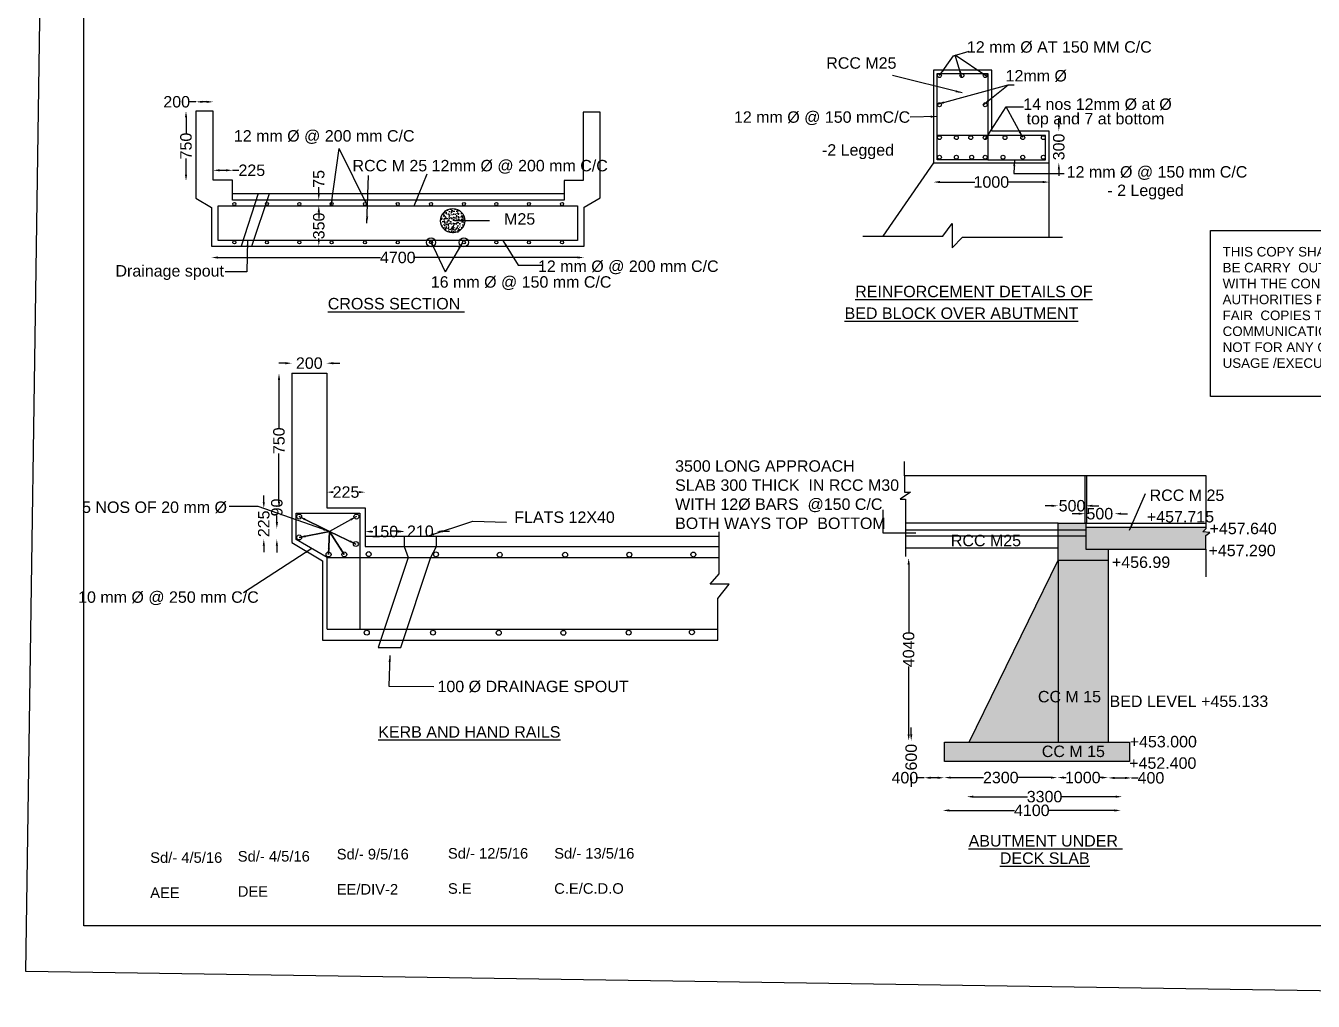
# Model space of a CAD drawing. Header units: millimetres. Extents: x -53176031 to -53149674, y 22132639 to 22152124.
# Drawn here: x -53176031 to -53159165, y 22132639 to 22145416 of the extents above; entities that cross this region are included whole.
import ezdxf

# ---------------------------------------------------------------- set-up
doc = ezdxf.new("R2010")
doc.units = ezdxf.units.MM
doc.header["$MEASUREMENT"] = 0
for name, color, linetype in [('DIMENSION', 7, 'Continuous'), ('DRAWING', 2, 'Continuous'), ('REF', 22, 'Continuous'), ('TEXT', 7, 'Continuous')]:
    doc.layers.add(name, color=color, linetype=linetype)
doc.styles.get("Standard").update_dxf_attribs({"font": 'arial.ttf', "height": 150})
doc.dimstyles.get("Standard").update_dxf_attribs({"dimtxt": 85, "dimasz": 85, "dimexe": 0.18, "dimexo": 0.0625, "dimgap": 0.09, "dimtad": 0, "dimdec": 0, "dimzin": 0, "dimdsep": 46, "dimtxsty": 'Standard', "dimcen": 0.09, "dimse1": 1, "dimse2": 1, "dimadec": 0, "dimazin": 0, "dimtfac": 1, "dimtdec": 0, "dimtofl": 0, "dimtmove": 0, "dimatfit": 3, "dimfxl": 1, "dimtolj": 1, "dimtzin": 0, "dimarcsym": 0})
picture_1 = doc.add_image_def('image1.jpg', size_in_pixel=(8386, 6142))

# ---------------------------------------------------------------- blocks, each defined once
blk = doc.blocks.new('*D57')
at = {"layer": 'Defpoints', "color": 0}
for p in [(-53162624, 22144036), (-53162624, 22143620), (-53162498, 22143620)]:
    blk.add_point(p, dxfattribs=at)
at = {"layer": 'DIMENSION', "color": 0, "lineweight": -2}
for p, q in [((-53162498, 22144122), (-53162498, 22144206)), ((-53162498, 22143534), (-53162498, 22143450))]:
    blk.add_line(p, q, dxfattribs=at)
at = {"layer": 'DIMENSION', "color": 0}
for points in [[(-53162512, 22144122), (-53162483, 22144122), (-53162498, 22144036)], [(-53162512, 22143534), (-53162483, 22143534), (-53162498, 22143620)]]:
    blk.add_solid(points, dxfattribs=at)
at = {"layer": 'DIMENSION', "color": 0, "insert": (-53162498, 22143828), "char_height": 150, "attachment_point": 5, "rotation": 90}
blk.add_mtext('\\A1;300', dxfattribs=at)
blk = doc.blocks.new('*D58')
at = {"layer": 'Defpoints', "color": 0}
for p in [(-53164140, 22143620), (-53162624, 22143620), (-53164140, 22143368)]:
    blk.add_point(p, dxfattribs=at)
at = {"layer": 'DIMENSION', "color": 0, "lineweight": -2}
for p, q in [((-53164055, 22143368), (-53163599, 22143368)), ((-53162709, 22143368), (-53163165, 22143368))]:
    blk.add_line(p, q, dxfattribs=at)
at = {"layer": 'DIMENSION', "color": 0}
for points in [[(-53164055, 22143383), (-53164055, 22143354), (-53164140, 22143368)], [(-53162709, 22143383), (-53162709, 22143354), (-53162624, 22143368)]]:
    blk.add_solid(points, dxfattribs=at)
at = {"layer": 'DIMENSION', "color": 0, "insert": (-53163382, 22143368), "char_height": 150, "attachment_point": 5}
blk.add_mtext('\\A1;1000', dxfattribs=at)
blk = doc.blocks.new('*D59')
at = {"layer": 'Defpoints', "color": 0}
for p in [(-53173802, 22144419), (-53173802, 22144298), (-53173576, 22144298)]:
    blk.add_point(p, dxfattribs=at)
at = {"layer": 'DIMENSION', "color": 0, "lineweight": -2}
for p, q in [((-53173802, 22144419), (-53173887, 22144419)), ((-53173660, 22144419), (-53173717, 22144419))]:
    blk.add_line(p, q, dxfattribs=at)
at = {"layer": 'DIMENSION', "color": 0}
for points in [[(-53173717, 22144433), (-53173717, 22144405), (-53173802, 22144419)], [(-53173660, 22144433), (-53173660, 22144405), (-53173576, 22144419)]]:
    blk.add_solid(points, dxfattribs=at)
at = {"layer": 'DIMENSION', "color": 0, "insert": (-53174054, 22144419), "char_height": 150, "attachment_point": 5}
blk.add_mtext('\\A1;200', dxfattribs=at)
blk = doc.blocks.new('*D60')
at = {"layer": 'Defpoints', "color": 0}
for p in [(-53173808, 22144298), (-53173932, 22143382), (-53173802, 22143382)]:
    blk.add_point(p, dxfattribs=at)
at = {"layer": 'DIMENSION', "color": 0, "lineweight": -2}
for p, q in [((-53173932, 22144214), (-53173932, 22144005)), ((-53173932, 22143467), (-53173932, 22143675))]:
    blk.add_line(p, q, dxfattribs=at)
at = {"layer": 'DIMENSION', "color": 0}
for points in [[(-53173946, 22144214), (-53173917, 22144214), (-53173932, 22144298)], [(-53173946, 22143467), (-53173917, 22143467), (-53173932, 22143382)]]:
    blk.add_solid(points, dxfattribs=at)
at = {"layer": 'DIMENSION', "color": 0, "insert": (-53173932, 22143840), "char_height": 150, "attachment_point": 5, "rotation": 90}
blk.add_mtext('\\A1;750', dxfattribs=at)
blk = doc.blocks.new('*D61')
at = {"layer": 'Defpoints', "color": 0}
for p in [(-53173322, 22143522), (-53173576, 22143394), (-53173322, 22143394)]:
    blk.add_point(p, dxfattribs=at)
at = {"layer": 'DIMENSION', "color": 0, "lineweight": -2}
for p, q in [((-53173490, 22143522), (-53173408, 22143522)), ((-53173322, 22143522), (-53173238, 22143522))]:
    blk.add_line(p, q, dxfattribs=at)
at = {"layer": 'DIMENSION', "color": 0}
for points in [[(-53173490, 22143537), (-53173490, 22143508), (-53173576, 22143522)], [(-53173408, 22143537), (-53173408, 22143508), (-53173322, 22143522)]]:
    blk.add_solid(points, dxfattribs=at)
at = {"layer": 'DIMENSION', "color": 0, "insert": (-53173070, 22143522), "char_height": 150, "attachment_point": 5}
blk.add_mtext('\\A1;225', dxfattribs=at)
blk = doc.blocks.new('*D62')
at = {"layer": 'Defpoints', "color": 0}
for p in [(-53172193, 22143132), (-53172193, 22143132), (-53172193, 22143059)]:
    blk.add_point(p, dxfattribs=at)
at = {"layer": 'DIMENSION', "color": 0, "lineweight": -2}
for p, q in [((-53172193, 22143218), (-53172193, 22143302)), ((-53172193, 22142974), (-53172193, 22142889))]:
    blk.add_line(p, q, dxfattribs=at)
at = {"layer": 'DIMENSION', "color": 0}
for points in [[(-53172207, 22143218), (-53172178, 22143218), (-53172193, 22143132)], [(-53172207, 22142974), (-53172178, 22142974), (-53172193, 22143059)]]:
    blk.add_solid(points, dxfattribs=at)
at = {"layer": 'DIMENSION', "color": 0, "insert": (-53172193, 22143410), "char_height": 150, "attachment_point": 5, "rotation": 90}
blk.add_mtext('\\A1;75', dxfattribs=at)
blk = doc.blocks.new('*D63')
at = {"layer": 'Defpoints', "color": 0}
for p in [(-53172192, 22143059), (-53172209, 22142528), (-53172192, 22142528)]:
    blk.add_point(p, dxfattribs=at)
at = {"layer": 'DIMENSION', "color": 0, "lineweight": -2}
for p, q in [((-53172192, 22142974), (-53172192, 22142959)), ((-53172192, 22142614), (-53172192, 22142628))]:
    blk.add_line(p, q, dxfattribs=at)
at = {"layer": 'DIMENSION', "color": 0}
for points in [[(-53172206, 22142974), (-53172178, 22142974), (-53172192, 22143059)], [(-53172206, 22142614), (-53172178, 22142614), (-53172192, 22142528)]]:
    blk.add_solid(points, dxfattribs=at)
at = {"layer": 'DIMENSION', "color": 0, "insert": (-53172192, 22142794), "char_height": 150, "attachment_point": 5, "rotation": 90}
blk.add_mtext('\\A1;350', dxfattribs=at)
blk = doc.blocks.new('*D64')
at = {"layer": 'Defpoints', "color": 0}
for p in [(-53173598, 22142528), (-53168718, 22142528), (-53173598, 22142380)]:
    blk.add_point(p, dxfattribs=at)
at = {"layer": 'DIMENSION', "color": 0, "lineweight": -2}
for p, q in [((-53173514, 22142380), (-53171385, 22142380)), ((-53168803, 22142380), (-53170931, 22142380))]:
    blk.add_line(p, q, dxfattribs=at)
at = {"layer": 'DIMENSION', "color": 0}
for points in [[(-53173514, 22142394), (-53173514, 22142366), (-53173598, 22142380)], [(-53168803, 22142394), (-53168803, 22142366), (-53168718, 22142380)]]:
    blk.add_solid(points, dxfattribs=at)
at = {"layer": 'DIMENSION', "color": 0, "insert": (-53171158, 22142380), "char_height": 150, "attachment_point": 5}
blk.add_mtext('\\A1;4700', dxfattribs=at)
blk = doc.blocks.new('*D65')
at = {"layer": 'Defpoints', "color": 0}
for p in [(-53162505, 22139128), (-53162505, 22138899), (-53162145, 22138899)]:
    blk.add_point(p, dxfattribs=at)
at = {"layer": 'DIMENSION', "color": 0, "lineweight": -2}
for p, q in [((-53162590, 22139128), (-53162675, 22139128)), ((-53162060, 22139128), (-53161975, 22139128))]:
    blk.add_line(p, q, dxfattribs=at)
at = {"layer": 'DIMENSION', "color": 0}
for points in [[(-53162590, 22139142), (-53162590, 22139114), (-53162505, 22139128)], [(-53162060, 22139142), (-53162060, 22139114), (-53162145, 22139128)]]:
    blk.add_solid(points, dxfattribs=at)
at = {"layer": 'DIMENSION', "color": 0, "insert": (-53162325, 22139128), "char_height": 150, "attachment_point": 5}
blk.add_mtext('\\A1;500', dxfattribs=at)
blk = doc.blocks.new('*D66')
at = {"layer": 'Defpoints', "color": 0}
for p in [(-53162154, 22138899), (-53161768, 22139024), (-53161768, 22138899)]:
    blk.add_point(p, dxfattribs=at)
at = {"layer": 'DIMENSION', "color": 0, "lineweight": -2}
for p, q in [((-53162240, 22139024), (-53162324, 22139024)), ((-53161682, 22139024), (-53161598, 22139024))]:
    blk.add_line(p, q, dxfattribs=at)
at = {"layer": 'DIMENSION', "color": 0}
for points in [[(-53162240, 22139038), (-53162240, 22139010), (-53162154, 22139024)], [(-53161682, 22139038), (-53161682, 22139010), (-53161768, 22139024)]]:
    blk.add_solid(points, dxfattribs=at)
at = {"layer": 'DIMENSION', "color": 0, "insert": (-53161961, 22139024), "char_height": 150, "attachment_point": 5}
blk.add_mtext('\\A1;500', dxfattribs=at)
blk = doc.blocks.new('*D67')
at = {"layer": 'Defpoints', "color": 0}
for p in [(-53164400, 22138444), (-53164465, 22136052), (-53164432, 22136052)]:
    blk.add_point(p, dxfattribs=at)
at = {"layer": 'DIMENSION', "color": 0, "lineweight": -2}
for p, q in [((-53164465, 22138358), (-53164465, 22137474)), ((-53164465, 22136136), (-53164465, 22137021))]:
    blk.add_line(p, q, dxfattribs=at)
at = {"layer": 'DIMENSION', "color": 0}
for points in [[(-53164479, 22138358), (-53164450, 22138358), (-53164465, 22138444)], [(-53164479, 22136136), (-53164450, 22136136), (-53164465, 22136052)]]:
    blk.add_solid(points, dxfattribs=at)
at = {"layer": 'DIMENSION', "color": 0, "insert": (-53164465, 22137247), "char_height": 150, "attachment_point": 5, "rotation": 90}
blk.add_mtext('\\A1;4040', dxfattribs=at)
blk = doc.blocks.new('*D68')
at = {"layer": 'Defpoints', "color": 0}
for p in [(-53164432, 22136052), (-53164456, 22135618), (-53164432, 22135618)]:
    blk.add_point(p, dxfattribs=at)
at = {"layer": 'DIMENSION', "color": 0, "lineweight": -2}
for p, q in [((-53164432, 22136136), (-53164432, 22136222)), ((-53164432, 22135533), (-53164432, 22135448))]:
    blk.add_line(p, q, dxfattribs=at)
at = {"layer": 'DIMENSION', "color": 0}
for points in [[(-53164446, 22136136), (-53164417, 22136136), (-53164432, 22136052)], [(-53164446, 22135533), (-53164417, 22135533), (-53164432, 22135618)]]:
    blk.add_solid(points, dxfattribs=at)
at = {"layer": 'DIMENSION', "color": 0, "insert": (-53164432, 22135835), "char_height": 150, "attachment_point": 5, "rotation": 90}
blk.add_mtext('\\A1;600', dxfattribs=at)
blk = doc.blocks.new('*D69')
at = {"layer": 'Defpoints', "color": 0}
for p in [(-53164262, 22135566), (-53164262, 22135566), (-53164000, 22135554)]:
    blk.add_point(p, dxfattribs=at)
at = {"layer": 'DIMENSION', "color": 0, "lineweight": -2}
for p, q in [((-53164262, 22135566), (-53164346, 22135566)), ((-53164084, 22135566), (-53164176, 22135566))]:
    blk.add_line(p, q, dxfattribs=at)
at = {"layer": 'DIMENSION', "color": 0}
for points in [[(-53164176, 22135580), (-53164176, 22135551), (-53164262, 22135566)], [(-53164084, 22135580), (-53164084, 22135551), (-53164000, 22135566)]]:
    blk.add_solid(points, dxfattribs=at)
at = {"layer": 'DIMENSION', "color": 0, "insert": (-53164515, 22135566), "char_height": 150, "attachment_point": 5}
blk.add_mtext('\\A1;400', dxfattribs=at)
blk = doc.blocks.new('*D70')
at = {"layer": 'Defpoints', "color": 0}
for p in [(-53164000, 22135566), (-53162517, 22135568), (-53162517, 22135562)]:
    blk.add_point(p, dxfattribs=at)
at = {"layer": 'DIMENSION', "color": 0, "lineweight": -2}
for p, q in [((-53163914, 22135568), (-53163483, 22135568)), ((-53162602, 22135568), (-53163033, 22135568))]:
    blk.add_line(p, q, dxfattribs=at)
at = {"layer": 'DIMENSION', "color": 0}
for points in [[(-53163914, 22135582), (-53163914, 22135554), (-53164000, 22135568)], [(-53162602, 22135582), (-53162602, 22135554), (-53162517, 22135568)]]:
    blk.add_solid(points, dxfattribs=at)
at = {"layer": 'DIMENSION', "color": 0, "insert": (-53163258, 22135568), "char_height": 150, "attachment_point": 5}
blk.add_mtext('\\A1;2300', dxfattribs=at)
blk = doc.blocks.new('*D71')
at = {"layer": 'Defpoints', "color": 0}
for p in [(-53162517, 22135568), (-53161851, 22135568), (-53161851, 22135554)]:
    blk.add_point(p, dxfattribs=at)
at = {"layer": 'DIMENSION', "color": 0, "lineweight": -2}
for p, q in [((-53162432, 22135568), (-53162401, 22135568)), ((-53161936, 22135568), (-53161967, 22135568))]:
    blk.add_line(p, q, dxfattribs=at)
at = {"layer": 'DIMENSION', "color": 0}
for points in [[(-53162432, 22135582), (-53162432, 22135554), (-53162517, 22135568)], [(-53161936, 22135582), (-53161936, 22135554), (-53161851, 22135568)]]:
    blk.add_solid(points, dxfattribs=at)
at = {"layer": 'DIMENSION', "color": 0, "insert": (-53162184, 22135568), "char_height": 150, "attachment_point": 5}
blk.add_mtext('\\A1;1000', dxfattribs=at)
blk = doc.blocks.new('*D72')
at = {"layer": 'Defpoints', "color": 0}
for p in [(-53161851, 22135568), (-53161545, 22135564), (-53161545, 22135564)]:
    blk.add_point(p, dxfattribs=at)
at = {"layer": 'DIMENSION', "color": 0, "lineweight": -2}
for p, q in [((-53161766, 22135564), (-53161630, 22135564)), ((-53161545, 22135564), (-53161460, 22135564))]:
    blk.add_line(p, q, dxfattribs=at)
at = {"layer": 'DIMENSION', "color": 0}
for points in [[(-53161766, 22135578), (-53161766, 22135549), (-53161851, 22135564)], [(-53161630, 22135578), (-53161630, 22135549), (-53161545, 22135564)]]:
    blk.add_solid(points, dxfattribs=at)
at = {"layer": 'DIMENSION', "color": 0, "insert": (-53161291, 22135564), "char_height": 150, "attachment_point": 5}
blk.add_mtext('\\A1;400', dxfattribs=at)
blk = doc.blocks.new('*D73')
at = {"layer": 'Defpoints', "color": 0}
for p in [(-53163702, 22135318), (-53163702, 22135318), (-53161667, 22135342)]:
    blk.add_point(p, dxfattribs=at)
at = {"layer": 'DIMENSION', "color": 0, "lineweight": -2}
for p, q in [((-53163618, 22135318), (-53162909, 22135318)), ((-53161752, 22135318), (-53162461, 22135318))]:
    blk.add_line(p, q, dxfattribs=at)
at = {"layer": 'DIMENSION', "color": 0}
for points in [[(-53163618, 22135332), (-53163618, 22135304), (-53163702, 22135318)], [(-53161752, 22135332), (-53161752, 22135304), (-53161667, 22135318)]]:
    blk.add_solid(points, dxfattribs=at)
at = {"layer": 'DIMENSION', "color": 0, "insert": (-53162685, 22135318), "char_height": 150, "attachment_point": 5}
blk.add_mtext('\\A1;3300', dxfattribs=at)
blk = doc.blocks.new('*D74')
at = {"layer": 'Defpoints', "color": 0}
for p in [(-53164018, 22135138), (-53164018, 22135138), (-53161686, 22135110)]:
    blk.add_point(p, dxfattribs=at)
at = {"layer": 'DIMENSION', "color": 0, "lineweight": -2}
for p, q in [((-53163932, 22135138), (-53163079, 22135138)), ((-53161772, 22135138), (-53162625, 22135138))]:
    blk.add_line(p, q, dxfattribs=at)
at = {"layer": 'DIMENSION', "color": 0}
for points in [[(-53163932, 22135152), (-53163932, 22135123), (-53164018, 22135138)], [(-53161772, 22135152), (-53161772, 22135123), (-53161686, 22135138)]]:
    blk.add_solid(points, dxfattribs=at)
at = {"layer": 'DIMENSION', "color": 0, "insert": (-53162852, 22135138), "char_height": 150, "attachment_point": 5}
blk.add_mtext('\\A1;4100', dxfattribs=at)
blk = doc.blocks.new('*D75')
at = {"layer": 'Defpoints', "color": 0}
for p in [(-53171584, 22138790), (-53171584, 22138730), (-53171072, 22138730)]:
    blk.add_point(p, dxfattribs=at)
at = {"layer": 'DIMENSION', "color": 0, "lineweight": -2}
for p, q in [((-53171498, 22138790), (-53171486, 22138790)), ((-53171158, 22138790), (-53171170, 22138790))]:
    blk.add_line(p, q, dxfattribs=at)
at = {"layer": 'DIMENSION', "color": 0}
for points in [[(-53171498, 22138805), (-53171498, 22138776), (-53171584, 22138790)], [(-53171158, 22138805), (-53171158, 22138776), (-53171072, 22138790)]]:
    blk.add_solid(points, dxfattribs=at)
at = {"layer": 'DIMENSION', "color": 0, "insert": (-53171328, 22138790), "char_height": 150, "attachment_point": 5}
blk.add_mtext('\\A1;150', dxfattribs=at)
blk = doc.blocks.new('*D76')
at = {"layer": 'Defpoints', "color": 0}
for p in [(-53171072, 22138730), (-53170650, 22138794), (-53170650, 22138730)]:
    blk.add_point(p, dxfattribs=at)
at = {"layer": 'DIMENSION', "color": 0, "lineweight": -2}
for p, q in [((-53171158, 22138794), (-53171242, 22138794)), ((-53170566, 22138794), (-53170480, 22138794))]:
    blk.add_line(p, q, dxfattribs=at)
at = {"layer": 'DIMENSION', "color": 0}
for points in [[(-53171158, 22138808), (-53171158, 22138780), (-53171072, 22138794)], [(-53170566, 22138808), (-53170566, 22138780), (-53170650, 22138794)]]:
    blk.add_solid(points, dxfattribs=at)
at = {"layer": 'DIMENSION', "color": 0, "insert": (-53170862, 22138794), "char_height": 150, "attachment_point": 5}
blk.add_mtext('\\A1;210', dxfattribs=at)
blk = doc.blocks.new('*D77')
at = {"layer": 'Defpoints', "color": 0}
for p in [(-53172089, 22139307), (-53172089, 22139100), (-53171584, 22139100)]:
    blk.add_point(p, dxfattribs=at)
at = {"layer": 'DIMENSION', "color": 0, "lineweight": -2}
for p, q in [((-53172004, 22139307), (-53172004, 22139307)), ((-53171668, 22139307), (-53171669, 22139307))]:
    blk.add_line(p, q, dxfattribs=at)
at = {"layer": 'DIMENSION', "color": 0}
for points in [[(-53172004, 22139321), (-53172004, 22139293), (-53172089, 22139307)], [(-53171668, 22139321), (-53171668, 22139293), (-53171584, 22139307)]]:
    blk.add_solid(points, dxfattribs=at)
at = {"layer": 'DIMENSION', "color": 0, "insert": (-53171836, 22139307), "char_height": 150, "attachment_point": 5}
blk.add_mtext('\\A1;225', dxfattribs=at)
blk = doc.blocks.new('*D78')
at = {"layer": 'Defpoints', "color": 0}
for p in [(-53172913, 22139093), (-53172910, 22139093), (-53172923, 22138691)]:
    blk.add_point(p, dxfattribs=at)
at = {"layer": 'DIMENSION', "color": 0, "lineweight": -2}
for p, q in [((-53172913, 22139178), (-53172913, 22139263)), ((-53172913, 22138606), (-53172913, 22138521))]:
    blk.add_line(p, q, dxfattribs=at)
at = {"layer": 'DIMENSION', "color": 0}
for points in [[(-53172927, 22139178), (-53172899, 22139178), (-53172913, 22139093)], [(-53172927, 22138606), (-53172899, 22138606), (-53172913, 22138691)]]:
    blk.add_solid(points, dxfattribs=at)
at = {"layer": 'DIMENSION', "color": 0, "insert": (-53172913, 22138892), "char_height": 150, "attachment_point": 5, "rotation": 90}
blk.add_mtext('\\A1;225', dxfattribs=at)
blk = doc.blocks.new('*D79')
at = {"layer": 'Defpoints', "color": 0}
for p in [(-53172756, 22138829), (-53172742, 22138829), (-53172770, 22138688)]:
    blk.add_point(p, dxfattribs=at)
at = {"layer": 'DIMENSION', "color": 0, "lineweight": -2}
for p, q in [((-53172742, 22138914), (-53172742, 22138999)), ((-53172742, 22138604), (-53172742, 22138518))]:
    blk.add_line(p, q, dxfattribs=at)
at = {"layer": 'DIMENSION', "color": 0}
for points in [[(-53172756, 22138914), (-53172727, 22138914), (-53172742, 22138829)], [(-53172756, 22138604), (-53172727, 22138604), (-53172742, 22138688)]]:
    blk.add_solid(points, dxfattribs=at)
at = {"layer": 'DIMENSION', "color": 0, "insert": (-53172742, 22139106), "char_height": 150, "attachment_point": 5, "rotation": 90}
blk.add_mtext('\\A1;90', dxfattribs=at)
blk = doc.blocks.new('*D80')
at = {"layer": 'Defpoints', "color": 0}
for p in [(-53172739, 22140862), (-53172714, 22140862), (-53172728, 22139099)]:
    blk.add_point(p, dxfattribs=at)
at = {"layer": 'DIMENSION', "color": 0, "lineweight": -2}
for p, q in [((-53172714, 22140776), (-53172714, 22140145)), ((-53172714, 22139184), (-53172714, 22139815))]:
    blk.add_line(p, q, dxfattribs=at)
at = {"layer": 'DIMENSION', "color": 0}
for points in [[(-53172728, 22140776), (-53172699, 22140776), (-53172714, 22140862)], [(-53172728, 22139184), (-53172699, 22139184), (-53172714, 22139099)]]:
    blk.add_solid(points, dxfattribs=at)
at = {"layer": 'DIMENSION', "color": 0, "insert": (-53172714, 22139980), "char_height": 150, "attachment_point": 5, "rotation": 90}
blk.add_mtext('\\A1;750', dxfattribs=at)
blk = doc.blocks.new('*D81')
at = {"layer": 'Defpoints', "color": 0}
for p in [(-53172089, 22140996), (-53172545, 22140866), (-53172089, 22140866)]:
    blk.add_point(p, dxfattribs=at)
at = {"layer": 'DIMENSION', "color": 0, "lineweight": -2}
for p, q in [((-53172630, 22140996), (-53172715, 22140996)), ((-53172004, 22140996), (-53171919, 22140996))]:
    blk.add_line(p, q, dxfattribs=at)
at = {"layer": 'DIMENSION', "color": 0}
for points in [[(-53172630, 22141010), (-53172630, 22140981), (-53172545, 22140996)], [(-53172004, 22141010), (-53172004, 22140981), (-53172089, 22140996)]]:
    blk.add_solid(points, dxfattribs=at)
at = {"layer": 'DIMENSION', "color": 0, "insert": (-53172317, 22140996), "char_height": 150, "attachment_point": 5}
blk.add_mtext('\\A1;200', dxfattribs=at)

msp = doc.modelspace()

# ---------------------------------------------------------------- hatches: boundary and pattern name
at = {"layer": 'DIMENSION'}
h = msp.add_hatch(dxfattribs=at)
h.set_pattern_fill('AR-CONC', color=0, scale=150, style=0)
h.set_pattern_definition([(50, (0, 0), (1075.890274, -94.128202), [112.5, -1237.5]), (355, (0, 0), (-208.127, 1128.2882), [90, -990]), (100.4514, (89.7, -7.8), (867.764073, 1034.159313), [95.610285, -1051.713168]), (46.1842, (0, 300), (1600.861573, -248.27852), [168.75, -1856.25]), (96.6356, (133.4, 279.3), (1401.99406, 1461.176806), [143.41543, -1577.5695]), (351.1842, (0, 300), (1401.99292, 1461.1779), [135, -1485]), (21, (150, 225), (895.360578, -603.928336), [112.5, -1237.5]), (326, (150, 225), (364.972998, 1087.725068), [90, -990]), (71.4514, (224.6, 174.7), (1260.333943, 483.795745), [95.610285, -1051.713168]), (37.5, (0, 0), (18.239783, 499.3407807), [0, -978, 0, -1005, 0, -993.75]), (7.5, (0, 0), (394.604306, 591.617568), [0, -573, 0, -955.5, 0, -378.75]), (327.5, (-334.5, 0), (800.7336543, -33.8323076), [0, -375, 0, -1170, 0, -1552.5]), (317.5, (-484.5, 0), (874.779254, 150.1574735), [0, -487.5, 0, -777, 0, -1102.5])])
h.paths.add_polyline_path([(-53170279.4, 22142862.5, 1), (-53170598.6, 22142862.5, 1)])
h = msp.add_hatch(dxfattribs=at)
h.set_pattern_fill('AR-CONC', color=0, scale=25, style=0)
h.set_pattern_definition([(50, (36828.5, -145), (179.31504565, -15.68803375), [18.75, -206.25]), (355, (36828.5, -145), (-34.6878334, 188.0480334), [15, -165]), (100.4514, (36843.44, -146.3), (144.62734543, 172.3598855), [15.9350475, -175.285528]), (46.1842, (36828.5, -95), (266.81026216, -41.3797536), [28.125, -309.375]), (96.6356, (36850.73, -98.45), (233.6656764, 243.5294677), [23.902572, -262.92825]), (351.1842, (36828.5, -95), (233.6654863, 243.5296502), [22.5, -247.5]), (21, (36853.5, -107.5), (149.22676303, -100.65472267), [18.75, -206.25]), (326, (36853.5, -107.5), (60.828833, 181.28751126), [15, -165]), (71.4514, (36865.94, -115.89), (210.05565715, 80.6326242), [15.9350475, -175.285528]), (37.5, (36828.5, -145), (3.03996383, 83.22346346), [0, -163, 0, -167.5, 0, -165.625]), (7.5, (36828.5, -145), (65.76738436, 98.60292797), [0, -95.5, 0, -159.25, 0, -63.125]), (327.5, (36772.75, -145), (133.45560904, -5.63871793), [0, -62.5, 0, -195, 0, -258.75]), (317.5, (36747.75, -145), (145.79654234, 25.02624558), [0, -81.25, 0, -129.5, 0, -183.75])])
h.paths.add_polyline_path([(-53162505, 22136032), (-53161846, 22136032), (-53161846, 22138414), (-53162505, 22138414)])
h.paths.add_polyline_path([(-53162505, 22138414), (-53163672, 22136032), (-53162505, 22136032)])
h.paths.add_polyline_path([(-53161570.5, 22135778.5), (-53161570.5, 22136032), (-53163997.5, 22136032), (-53163997.5, 22135778.5)])
h.paths.add_polyline_path([(-53161846, 22138414), (-53161846, 22138559), (-53162145.2, 22138559), (-53162145.2, 22138729), (-53162505, 22138729), (-53162505, 22138414)])
h.paths.add_polyline_path([(-53162505, 22138807.5), (-53162505, 22138729), (-53162145.2, 22138729), (-53162145.2, 22138807.5)])
h.paths.add_polyline_path([(-53162505, 22138899), (-53162505, 22138807.5), (-53162145.2, 22138807.5), (-53162145.2, 22138899), (-53162154.5, 22138899)])
h.paths.add_polyline_path([(-53162145.2, 22138559), (-53161846, 22138559), (-53160572, 22138559), (-53160572, 22138740), (-53160518, 22138779), (-53160611, 22138787.5), (-53160566.5, 22138831.5), (-53160566.5, 22138850), (-53162145.2, 22138850)])
at = {"layer": 'REF'}
h = msp.add_hatch(dxfattribs=at)
h.set_pattern_fill('AR-CONC', color=256, scale=12, style=0)
h.set_pattern_definition([(50, (0, 0), (86.07122191, -7.5302562), [9, -99]), (355, (0, 0), (-16.65016003, 90.26305604), [7.2, -79.2]), (100.4514, (7.17, -0.63), (69.4211258, 82.73274505), [7.6488228, -84.13705344]), (46.1842, (0, 24), (128.06892584, -19.86228172), [13.5, -148.5]), (96.6356, (10.67, 22.34), (112.15952467, 116.8941445), [11.47323456, -126.20556]), (351.1842, (0, 24), (112.15943342, 116.8942321), [10.8, -118.8]), (21, (12, 18), (71.62884625, -48.31426688), [9, -99]), (326, (12, 18), (29.19783983, 87.0180054), [7.2, -79.2]), (71.4514, (17.97, 13.97), (100.82671543, 38.7036596), [7.6488228, -84.13705344]), (37.5, (0, 0), (1.459182638, 39.94726246), [0, -78.24, 0, -80.4, 0, -79.5]), (7.5, (0, 0), (31.568344493, 47.329405426), [0, -45.84, 0, -76.44, 0, -30.3]), (327.5, (-26.76, 0), (64.05869234, -2.706584608), [0, -30, 0, -93.6, 0, -124.2]), (317.5, (-38.76, 0), (69.98234032, 12.01259788), [0, -39, 0, -62.16, 0, -88.2])])
edge = h.paths.add_edge_path()
edge.add_arc((-53170439, 22142862.5), 159.6, 0, 360)

# ---------------------------------------------------------------- linework, layer by layer
at = {"layer": 'DIMENSION', "color": 0}
for points in [[(-53150677.1, 22133627.3), (-53175269, 22133627.3), (-53175269, 22151423), (-53150677.1, 22151423)], [(-53164092.5, 22144791.5), (-53163428.5, 22144791.5), (-53163428.5, 22143661.5), (-53164092.5, 22143661.5)], [(-53163428.5, 22143661.5), (-53162672.5, 22143661.5), (-53162672.5, 22143979), (-53163428.5, 22143979)], [(-53173509.5, 22143059), (-53168803, 22143059), (-53168803, 22142605), (-53173509.5, 22142605)], [(-53163997.5, 22136032), (-53161570.5, 22136032), (-53161570.5, 22135778.5), (-53163997.5, 22135778.5)]]:
    msp.add_lwpolyline(points, close=True, dxfattribs=at)
for points in [[(-53162624, 22142646), (-53162624, 22144036.5), (-53163375.5, 22144036.5), (-53163375.5, 22144835.5), (-53164140, 22144835.5), (-53164140, 22143619.5), (-53164804.5, 22142658)], [(-53173598.5, 22143037), (-53173598.5, 22142528.5), (-53168718, 22142528.5), (-53168718, 22143041), (-53168507, 22143163.5), (-53168507, 22144285), (-53168727.5, 22144285), (-53168727.5, 22143388.5), (-53168977, 22143388.5), (-53168977, 22143132.5), (-53173322.5, 22143132.5), (-53173322.5, 22143394), (-53173575.5, 22143394), (-53173575.5, 22144298.5), (-53173802, 22144298.5), (-53173802, 22143159), (-53173598.5, 22143037)], [(-53163188, 22144355), (-53162960, 22144355)], [(-53163428.5, 22143979), (-53164092.5, 22143979)], [(-53164140, 22143619.5), (-53162624, 22143619.5)], [(-53173322.5, 22143220.5), (-53168977, 22143220.5)], [(-53172986.5, 22143220.5), (-53173211, 22142528.5)], [(-53173070, 22142528.5), (-53172840, 22143220.5)], [(-53165067.5, 22142658), (-53164017, 22142658), (-53163894.5, 22142826), (-53163894.5, 22142508.5), (-53163758.5, 22142646), (-53162448, 22142646)], [(-53172545, 22140866.5), (-53172545, 22138647), (-53172145.5, 22138406.5), (-53172145.5, 22137367.5), (-53166967, 22137367.5), (-53166967, 22137915), (-53166817.5, 22138100.5), (-53167064, 22138100.5), (-53166946, 22138235), (-53166946, 22138787.5)], [(-53172545, 22140866.5), (-53172089, 22140866.5), (-53172089, 22139100.5), (-53171583.5, 22139100.5), (-53171583.5, 22138595), (-53166946, 22138595)], [(-53160572, 22138559), (-53160572, 22138740), (-53160518, 22138779), (-53160611, 22138787.5), (-53160566.5, 22138831.5), (-53160566.5, 22139521), (-53164519.5, 22139521), (-53164519.5, 22139709.5)], [(-53164519.5, 22139521), (-53164519.5, 22139308.5), (-53164441.5, 22139308.5), (-53164577, 22139214), (-53164508, 22139214), (-53164508, 22138463.5)], [(-53162505, 22138414), (-53162505, 22138899), (-53162154.5, 22138899), (-53162154.5, 22139521)], [(-53162136, 22139521), (-53162136, 22138899), (-53162154.5, 22138899)], [(-53172988, 22139120), (-53173365, 22139120)], [(-53172083, 22137513), (-53172083, 22138449), (-53172487.5, 22138687.5), (-53172487.5, 22139030), (-53171655, 22139030), (-53171655, 22137513)], [(-53162505, 22138899), (-53164508, 22138899)], [(-53162145.2, 22138899), (-53162145.2, 22138559), (-53161846, 22138559)], [(-53162136, 22138899), (-53160566.5, 22138899)], [(-53171583.5, 22138729.5), (-53166946, 22138729.5)], [(-53171072.5, 22138729.5), (-53171072.5, 22138595), (-53171019.5, 22138451.5), (-53171414.5, 22137272), (-53171119, 22137272), (-53170725, 22138453), (-53170650.5, 22138595), (-53170650.5, 22138729.5)], [(-53162145.2, 22138807.5), (-53164508, 22138807.5)], [(-53162145.2, 22138729), (-53164508, 22138729)], [(-53162145.2, 22138850), (-53160566.5, 22138850)], [(-53164508, 22138576.5), (-53162505, 22138576.5)], [(-53172083, 22138449), (-53166946, 22138449)], [(-53163672, 22136032), (-53162505, 22138414), (-53161846, 22138414)], [(-53162505, 22138414), (-53162505, 22136032)], [(-53161846, 22136032), (-53161846, 22138559), (-53160572, 22138559), (-53160572, 22138196.5)], [(-53172083, 22137513), (-53166967, 22137513)]]:
    msp.add_lwpolyline(points, dxfattribs=at)
for centre, radius in [((-53164062, 22144763.5), 25.5), ((-53163768, 22144763.5), 25.5), ((-53163462, 22144763.5), 25.5), ((-53164062, 22144380.5), 25.5), ((-53163462, 22144380.5), 25.5), ((-53164062, 22143950.5), 25.5), ((-53163840, 22143950.5), 25.5), ((-53163652, 22143950.5), 25.5), ((-53163462, 22143950.5), 25.5), ((-53163203.5, 22143950.5), 25.5), ((-53162970.5, 22143950.5), 25.5), ((-53162700.5, 22143950.5), 25.5), ((-53164062, 22143693), 25.5), ((-53163840.5, 22143693), 25.5), ((-53163639.5, 22143693), 25.5), ((-53163462, 22143693), 25.5), ((-53163229.5, 22143693), 25.5), ((-53162970.5, 22143693), 25.5), ((-53162700.5, 22143693), 25.5), ((-53173298, 22143081), 20), ((-53172872.5, 22143081), 20), ((-53172447, 22143081), 20), ((-53172025.5, 22143081), 20), ((-53171588.5, 22143081), 20), ((-53171158, 22143081), 20), ((-53170722.5, 22143081), 20), ((-53170439, 22142862.5), 159.6), ((-53170292, 22143081), 20), ((-53169866.5, 22143081), 20), ((-53169440.5, 22143081), 20), ((-53169006, 22143081), 20), ((-53170722.5, 22142578.5), 60.5), ((-53170292, 22142578.5), 60), ((-53173298, 22142578.5), 20), ((-53172872.5, 22142578.5), 20), ((-53172447, 22142578.5), 20), ((-53172025.5, 22142578.5), 20), ((-53171588.5, 22142578.5), 20), ((-53171158, 22142578.5), 20), ((-53170722.5, 22142578.5), 20), ((-53170292, 22142578.5), 20), ((-53169866.5, 22142578.5), 20), ((-53169440.5, 22142578.5), 20), ((-53169006, 22142578.5), 20), ((-53172449.5, 22138987.5), 32.5), ((-53171699, 22138987), 32.5), ((-53172449.5, 22138713.5), 32.5), ((-53171706.5, 22138627.5), 32.5), ((-53172064, 22138491), 32.5), ((-53171858.5, 22138491), 32.5), ((-53171539, 22138495.5), 32.5), ((-53170657.5, 22138492.5), 32.5), ((-53169822.5, 22138486.5), 32.5), ((-53168966.5, 22138486.5), 32.5), ((-53168124.5, 22138487.5), 32.5), ((-53167285.5, 22138489.5), 32.5), ((-53171564.5, 22137466), 32.5), ((-53170696.5, 22137466.5), 32.5), ((-53169835, 22137464.5), 32.5), ((-53168988.5, 22137464), 32.5), ((-53168133, 22137466.5), 32.5), ((-53167304.5, 22137472.5), 32.5)]:
    msp.add_circle(centre, radius, dxfattribs=at)
at = {"layer": 'REF'}
for points in [[(-53163161.8, 22144641.1), (-53163082.1, 22144641.1)], [(-53164373.2, 22138768.3), (-53164800.7, 22138768.3), (-53164800.7, 22139076.1)]]:
    msp.add_lwpolyline(points, dxfattribs=at)
at = {"layer": 'TEXT', "color": 0}
msp.add_lwpolyline([(-53160513, 22142734.2), (-53156889.3, 22142734.2), (-53156889.3, 22140559.5), (-53160513, 22140559.5)], close=True, dxfattribs=at)

# ---------------------------------------------------------------- texts
at = {"layer": 'DIMENSION', "color": 0}
for s, p in [('12 mm Ø AT 150 MM C/C', (-53163702.3, 22145062.8)), ('RCC M25', (-53165544.5, 22144852.7)), ('12mm Ø', (-53163195.1, 22144685.8)), ('14 nos 12mm Ø at Ø', (-53162963.5, 22144313.6)), ('12 mm Ø @ 150 mmC/C', (-53166753.5, 22144144.9)), ('top and 7 at bottom', (-53162920.1, 22144124.4)), ('12 mm Ø @ 200 mm C/C', (-53173304.8, 22143898.3)), ('-2 Legged', (-53165600.6, 22143714.1)), ('RCC M 25 12mm Ø @ 200 mm C/C', (-53171750.7, 22143508.5)), ('12 mm Ø @ 150 mm C/C', (-53162395, 22143426.7)), ('- 2 Legged', (-53161862.3, 22143184.9)), ('M25', (-53169765, 22142810.5)), ('Drainage spout', (-53174855.9, 22142130.5)), ('12 mm Ø @ 200 mm C/C', (-53169321.3, 22142191.1)), ('16 mm Ø @ 150 mm C/C', (-53170725.3, 22141984.8)), ('%%UREINFORCEMENT DETAILS OF', (-53165165.1, 22141859.8)), ('%%UCROSS SECTION ', (-53172074.5, 22141700.6)), ('%%UBED BLOCK OVER ABUTMENT', (-53165304.5, 22141575.5)), ('RCC M 25', (-53161308.5, 22139191.1)), ('5 NOS OF 20 mm Ø', (-53175293.1, 22139034.6)), ('FLATS 12X40', (-53169630.8, 22138903.9)), ('+457.715', (-53161344.1, 22138909.9)), ('+457.640', (-53160522.8, 22138756.2)), ('RCC M25', (-53163912.4, 22138598.2)), ('+457.290', (-53160536.9, 22138468.2)), ('+456.99', (-53161802.1, 22138314.4)), ('10 mm Ø @ 250 mm C/C', (-53175345.4, 22137857.5)), ('100 Ø DRAINAGE SPOUT', (-53170637.2, 22136687.4)), ('CC M 15', (-53162771.6, 22136553.4)), ('BED LEVEL +455.133', (-53161833.6, 22136492.7)), ('%%UKERB AND HAND RAILS', (-53171413.2, 22136091.4)), ('+453.000', (-53161569.2, 22135963.9)), ('CC M 15', (-53162721.1, 22135836.9)), ('+452.400', (-53161575.7, 22135683.4))]:
    msp.add_text(s, height=150, dxfattribs=at).set_placement(p)
at = {"layer": 'DIMENSION', "color": 0, "insert": (-53167524.7, 22139724.2), "char_height": 150, "width": 2992.838, "attachment_point": 1}
msp.add_mtext('3500 LONG APPROACH  SLAB 300 THICK  IN RCC M30  WITH 12Ø BARS  @150 C/C  BOTH WAYS TOP  BOTTOM ', dxfattribs=at)
at = {"layer": 'TEXT', "color": 0}
for s, p in [('%%UABUTMENT UNDER ', (-53163679.4, 22134664.8)), ('%%UDECK SLAB', (-53163269.7, 22134438.4))]:
    msp.add_text(s, height=150, dxfattribs=at).set_placement(p)
at = {"layer": 'TEXT', "color": 0, "attachment_point": 1}
for s, insert, char_height, width in [('THIS COPY SHALL ONLY BE USED TO BE CARRY  OUT THE  CORRECTIONS WITH THE CONSENT   OF THE FIELD AUTHORITIES FOR FURNISHING THE  FAIR  COPIES TO C.D.O  FOR COMMUNICATION   OF THE SAME AND NOT FOR ANY OTHER   OFFICIAL USAGE /EXECUTION PURPOSE ', (-53160352, 22142518.5), 125, 3396.605), ('Sd/- 4/5/16\\P\\PAEE', (-53174401.2, 22134589.4), 138.164, 1280.717), ('Sd/- 4/5/16\\P\\PDEE', (-53173253.9, 22134606.3), 138.164, 1036.511), ('Sd/- 9/5/16\\P\\PEE/DIV-2', (-53171957.3, 22134634.5), 138.164, 1080.762), ('Sd/- 12/5/16\\P\\PS.E', (-53170500.8, 22134645), 138.164, 1143.978), ('Sd/- 13/5/16\\P\\PC.E/C.D.O', (-53169108.7, 22134645), 138.164, 1143.978)]:
    msp.add_mtext(s, dxfattribs=dict(at, insert=insert, char_height=char_height, width=width))

# ---------------------------------------------------------------- dimensions: what is measured, and where the dimension line sits
at = {"layer": 'DIMENSION', "color": 0}
for base, p1, p2, text, picture, middle in [((-53173802, 22144419), (-53173575.5, 22144298.5), (-53173802, 22144298.5), '200', '*D59', (-53174053.8, 22144419)), ((-53173322.5, 22143522.5), (-53173575.5, 22143394), (-53173322.5, 22143394), '225', '*D61', (-53173069.9, 22143522.5)), ((-53164140, 22143368.5), (-53162624, 22143619.5), (-53164140, 22143619.5), '1000', '*D58', (-53163382, 22143368.5)), ((-53173598.5, 22142380), (-53168718, 22142528.5), (-53173598.5, 22142528.5), '4700', '*D64', (-53171158.2, 22142380)), ((-53172089, 22140995.5), (-53172545, 22140866.5), (-53172089, 22140866.5), '200', '*D81', (-53172317, 22140995.5)), ((-53172089, 22139307), (-53171583.5, 22139100.5), (-53172089, 22139100.5), '225', '*D77', (-53171836.2, 22139307)), ((-53162505, 22139128), (-53162145.2, 22138899), (-53162505, 22138899), '500', '*D65', (-53162325.1, 22139128)), ((-53161767.5, 22139024), (-53162154.5, 22138899), (-53161767.5, 22138899), '500', '*D66', (-53161961, 22139024)), ((-53171583.5, 22138790.5), (-53171072.5, 22138729.5), (-53171583.5, 22138729.5), '150', '*D75', (-53171328, 22138790.5)), ((-53170650.5, 22138794), (-53171072.5, 22138729.5), (-53170650.5, 22138729.5), '210', '*D76', (-53170861.5, 22138794)), ((-53164261.5, 22135565.5), (-53163999.5, 22135554.5), (-53164261.5, 22135565.5), '400', '*D69', (-53164515.1, 22135565.5)), ((-53162517, 22135568), (-53163999.5, 22135565.5), (-53162517, 22135562.5), '2300', '*D70', (-53163258.2, 22135568)), ((-53161851, 22135568), (-53162517, 22135568), (-53161851, 22135554.5), '1000', '*D71', (-53162184, 22135568)), ((-53161545, 22135563.5), (-53161851, 22135568), (-53161545, 22135563.5), '400', '*D72', (-53161291.4, 22135563.5)), ((-53163702.5, 22135318), (-53161667, 22135342), (-53163702.5, 22135318), '3300', '*D73', (-53162684.8, 22135318)), ((-53164017.5, 22135137.5), (-53161686.5, 22135110), (-53164017.5, 22135137.5), '4100', '*D74', (-53162852, 22135137.5))]:
    dim = msp.add_linear_dim(base=base, p1=p1, p2=p2, text=text, dimstyle='Standard', override={"dimtxt": 150}, dxfattribs=at)
    dim.commit()
    dim.dimension.update_dxf_attribs({"geometry": picture, "text_midpoint": middle})
for base, p1, p2, text, picture, middle in [((-53173931.5, 22143382), (-53173808, 22144298.5), (-53173802, 22143382), '750', '*D60', (-53173931.5, 22143840.2)), ((-53162497.5, 22143619.5), (-53162624, 22144036.5), (-53162624, 22143619.5), '300', '*D57', (-53162497.5, 22143828)), ((-53172192.5, 22143132.5), (-53172192.5, 22143059), (-53172192.5, 22143132.5), '75', '*D62', (-53172192.5, 22143410)), ((-53172192, 22142528.5), (-53172192.5, 22143059), (-53172209, 22142528.5), '350', '*D63', (-53172192, 22142793.7)), ((-53172713.5, 22140861.5), (-53172728, 22139099), (-53172739, 22140861.5), '750', '*D80', (-53172713.5, 22139980.2)), ((-53172913, 22139092.7), (-53172923, 22138691), (-53172910.1, 22139092.7), '225', '*D78', (-53172913, 22138891.8)), ((-53172741.5, 22138829), (-53172770.5, 22138688.5), (-53172756, 22138829), '90', '*D79', (-53172741.5, 22139106.3)), ((-53164464.5, 22136051.5), (-53164400, 22138443.5), (-53164432, 22136051.5), '4040', '*D67', (-53164464.5, 22137247.5)), ((-53164431.5, 22135618), (-53164432, 22136051.5), (-53164455.5, 22135618), '600', '*D68', (-53164431.5, 22135834.7))]:
    dim = msp.add_linear_dim(base=base, p1=p1, p2=p2, angle=90, text=text, dimstyle='Standard', override={"dimtxt": 150}, dxfattribs=at)
    dim.commit()
    dim.dimension.update_dxf_attribs({"geometry": picture, "text_midpoint": middle})

# ---------------------------------------------------------------- pictures from other files: only their frames are drawn
at = {"layer": 'DRAWING', "color": 0}
image = msp.add_image(picture_1, insert=(-53176031.4, 22133028.5), size_in_units=(26075.2, 19097.7), rotation=-0.85675, dxfattribs=dict(at, brightness=40, fade=18))
image.dxf.flags = 7

# ---------------------------------------------------------------- leaders
at = {"layer": 'DIMENSION', "color": 0}
for points in [[(-53164062, 22144763.5), (-53163876.5, 22145023.5), (-53163672.1, 22145084.4)], [(-53163768, 22144738), (-53163854.9, 22145029.9)], [(-53163440.9, 22144749.2), (-53163854.9, 22145029.9)], [(-53163766, 22144537), (-53164676, 22144764)], [(-53164086, 22144389.1), (-53163162, 22144640.5)], [(-53163487.5, 22144380.5), (-53163162, 22144640.5)], [(-53163462, 22143925), (-53163188, 22144355)], [(-53162970.5, 22143950.5), (-53163188, 22144355)], [(-53164092.5, 22144226.5), (-53164445.5, 22144218.5)], [(-53172028.3, 22143061.2), (-53171924, 22143807)], [(-53171554.2, 22143059), (-53171924, 22143807)], [(-53163079, 22143661.5), (-53163086, 22143481.5), (-53162428, 22143481.5)], [(-53171561.5, 22142831.5), (-53171541.5, 22143455)], [(-53170943, 22143059), (-53170772.5, 22143474)], [(-53170413, 22142864.5), (-53169957.5, 22142864.5)], [(-53173125, 22142605), (-53173133.5, 22142191), (-53173417, 22142191)], [(-53170731.2, 22142596.5), (-53170537, 22142192)], [(-53170312, 22142578.5), (-53170537, 22142192)], [(-53169780, 22142605), (-53169582, 22142281), (-53169264.2, 22142281.8)], [(-53161574, 22138807), (-53161361.5, 22139288)], [(-53172053, 22138792), (-53172988, 22139120), (-53173365, 22139120)], [(-53171706.5, 22138627.5), (-53172053, 22138792), (-53172988, 22139120)], [(-53171699, 22138987), (-53172053, 22138792), (-53172449.5, 22138987.5)], [(-53172449.5, 22138987.5), (-53172053, 22138792), (-53172449.5, 22138713.5)], [(-53170766.5, 22138729.5), (-53170175.5, 22138926.5), (-53169734.5, 22138915)], [(-53172449.5, 22138713.5), (-53172053, 22138792), (-53172064, 22138491)], [(-53172064, 22138491), (-53172053, 22138792), (-53171858.5, 22138491)], [(-53171858.5, 22138491), (-53172053, 22138792), (-53171706.5, 22138627.5)], [(-53172285.2, 22138568.2), (-53173179.5, 22137988)], [(-53171261.5, 22137166), (-53171277, 22136764.5), (-53170685.5, 22136761)]]:
    msp.add_leader(points, dimstyle='Standard', override={"dimtxt": 150}, dxfattribs=at)

doc.saveas('drawing.dxf')
